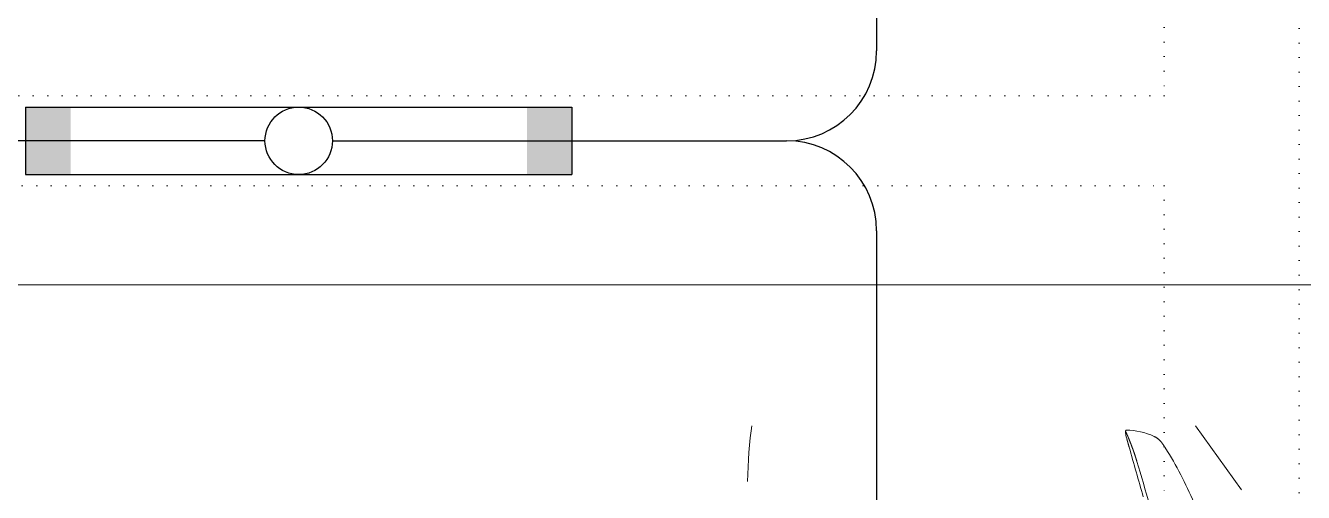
# Model space of a CAD drawing. Extents: x -2012 to 34975, y -1043 to 8321.
# Drawn here: x 31298.1 to 31582.3, y 1621.3 to 1725.1 of the extents above; entities that cross this region are included whole.
import ezdxf
from ezdxf.xclip import XClip

# ---------------------------------------------------------------- set-up
doc = ezdxf.new("R2010")
doc.units = 0
doc.header["$LTSCALE"] = 25
doc.header["$XCLIPFRAME"] = 0
doc.linetypes.add('DOT2', pattern=[0.125, 0, -0.125])
doc.layers.get('0').update_dxf_attribs({"color": 9, "lineweight": 9})
for name, color, linetype, lineweight in [('04', 9, 'Continuous', 9), ('06D', 9, 'Continuous', 9), ('20', 9, 'DOT2', 9), ('E-2x36 W SIVAÜSTÜ FLUORESAN ARMATÜR (ETANŞ)', 7, 'Continuous', 30), ('E-KABLO', 7, 'Continuous', 30)]:
    doc.layers.add(name, color=color, linetype=linetype, lineweight=lineweight)

# ---------------------------------------------------------------- blocks, each defined once
blk = doc.blocks.new('p-araba-polo')
blk.add_line((1.2557, 0.8419), (1.8967, 1.7338))
at = {"flags": 128}
blk.add_lwpolyline([(1.5137, 0.9707), (1.5136, 0.9695), (1.5134, 0.9681)], dxfattribs=at)
at = {"extrusion": (0, 0, -1)}
blk.add_arc((-1.2557, 0.8419), 1.0984, 125.7081, 179.024, dxfattribs=at)
for points, degree in [([(1.4499, 0.9609), (1.4693, 0.9696), (1.4905, 0.9751), (1.5118, 0.9747)], 3), ([(1.5119, 0.9689), (1.5104, 0.9659), (1.5088, 0.9621), (1.5069, 0.9577), (1.505, 0.9529), (1.5031, 0.948), (1.5011, 0.9429), (1.4991, 0.9376)], 7), ([(1.5134, 0.9681), (1.5131, 0.9657), (1.5123, 0.9616), (1.5108, 0.9563)], 3), ([(1.5119, 0.9747), (1.5141, 0.9734), (1.5135, 0.972), (1.5137, 0.9707)], 3), ([(1.5119, 0.9689), (1.5119, 0.9689), (1.5119, 0.9689), (1.512, 0.9689), (1.512, 0.9689), (1.512, 0.9689)], 5), ([(1.512, 0.9689), (1.512, 0.9689), (1.512, 0.9689), (1.512, 0.9689), (1.5119, 0.9689), (1.5119, 0.9689), (1.5119, 0.9689), (1.5119, 0.9689)], 7), ([(1.5126, 0.9702), (1.5125, 0.97), (1.5124, 0.9698), (1.5123, 0.9697), (1.5122, 0.9695), (1.5121, 0.9693), (1.5121, 0.9691), (1.512, 0.9689)], 7), ([(1.512, 0.9689), (1.5121, 0.9691), (1.5121, 0.9693), (1.5122, 0.9695), (1.5123, 0.9697), (1.5124, 0.9699), (1.5125, 0.97), (1.5126, 0.9702)], 7), ([(1.5126, 0.9702), (1.5129, 0.9708), (1.5132, 0.9712), (1.5134, 0.9714), (1.5136, 0.9714), (1.5137, 0.9712), (1.5137, 0.9707), (1.5136, 0.97)], 7), ([(1.4496, 0.9605), (1.4386, 0.9555), (1.4345, 0.9495), (1.4302, 0.9441), (1.4257, 0.9363), (1.4202, 0.9276)], 5), ([(1.4295, 0.9406), (1.4295, 0.9407), (1.4296, 0.9408), (1.4297, 0.9409)], 3), ([(1.4296, 0.9409), (1.4296, 0.9408), (1.4295, 0.9407), (1.4295, 0.9406)], 3), ([(1.45, 0.961), (1.4499, 0.9609), (1.4497, 0.9608), (1.4496, 0.9605)], 3), ([(1.4496, 0.9605), (1.4497, 0.9607), (1.4498, 0.9608), (1.4498, 0.9609), (1.4499, 0.9609), (1.45, 0.961)], 5), ([(1.4984, 0.9396), (1.4984, 0.9396), (1.4984, 0.9396), (1.4984, 0.9396), (1.4984, 0.9396), (1.4984, 0.9396)], 5), ([(1.5108, 0.9561), (1.5101, 0.9537), (1.5094, 0.9511), (1.5087, 0.9484), (1.5079, 0.9456), (1.5071, 0.9428), (1.5063, 0.9399), (1.5054, 0.9369)], 7), ([(1.3581, 0.8058), (1.3759, 0.8479), (1.3959, 0.8891), (1.4202, 0.9276)], 3), ([(1.4202, 0.9276), (1.4202, 0.9277), (1.4203, 0.9277), (1.4203, 0.9278)], 3), ([(1.4203, 0.9278), (1.4203, 0.9278), (1.4202, 0.9277), (1.4202, 0.9277), (1.4202, 0.9277), (1.4202, 0.9276)], 5), ([(1.5054, 0.937), (1.4952, 0.9003), (1.4846, 0.8634), (1.474, 0.8265)], 3), ([(1.4882, 0.9052), (1.4901, 0.9113), (1.4914, 0.9158), (1.4931, 0.9211), (1.495, 0.9267), (1.4964, 0.9304), (1.4978, 0.9343), (1.4991, 0.9376)], 7), ([(1.4991, 0.9376), (1.499, 0.9372), (1.4986, 0.9368), (1.4981, 0.9366)], 3), ([(1.4988, 0.937), (1.4989, 0.9372), (1.499, 0.9374), (1.4991, 0.9376)], 3), ([(1.5054, 0.9369), (1.5055, 0.937), (1.5053, 0.9371), (1.5048, 0.9369)], 3), ([(1.4882, 0.9052), (1.4785, 0.8731), (1.4689, 0.8405), (1.4597, 0.8079)], 3), ([(1.4882, 0.9052), (1.4882, 0.9052), (1.4882, 0.9052), (1.4882, 0.9052)], 3), ([(1.4882, 0.9052), (1.4882, 0.9052), (1.4882, 0.9052), (1.4882, 0.9052)], 3)]:
    blk.add_open_spline(points, degree=degree)
for points, knots in [([(1.4494, 0.9597), (1.4494, 0.9597), (1.4494, 0.9597), (1.4494, 0.9597), (1.4494, 0.9597), (1.4494, 0.9597), (1.4494, 0.9597)], [0, 0, 0, 0, 1, 1, 1, 1.000001, 1.000001, 1.000001, 1.000001]), ([(1.4495, 0.9602), (1.4495, 0.9602), (1.4495, 0.9602), (1.4495, 0.9602), (1.4495, 0.9602), (1.4495, 0.9602), (1.4495, 0.9602)], [0, 0, 0, 0, 1, 1, 1, 1, 1, 1, 1]), ([(1.4495, 0.9599), (1.4495, 0.9599), (1.4495, 0.9599), (1.4495, 0.9599), (1.4495, 0.9599), (1.4495, 0.9599), (1.4495, 0.9599)], [0, 0, 0, 0, 1, 1, 1, 1.000001, 1.000001, 1.000001, 1.000001]), ([(1.4495, 0.9599), (1.4495, 0.9599), (1.4495, 0.9599), (1.4495, 0.9599), (1.4495, 0.9599), (1.4495, 0.9599), (1.4495, 0.9599)], [0, 0, 0, 0, 1, 1, 1, 1.000001, 1.000001, 1.000001, 1.000001]), ([(1.4495, 0.9603), (1.4495, 0.9603), (1.4495, 0.9603), (1.4495, 0.9603), (1.4495, 0.9603), (1.4495, 0.9603), (1.4495, 0.9603)], [0, 0, 0, 0, 1, 1, 1, 1, 1, 1, 1]), ([(1.4497, 0.9607), (1.4497, 0.9607), (1.4497, 0.9607), (1.4497, 0.9607), (1.4497, 0.9607), (1.4497, 0.9607), (1.4497, 0.9607)], [0, 0, 0, 0, 1, 1, 1, 1.000001, 1.000001, 1.000001, 1.000001])]:
    blk.add_open_spline(points, degree=3, knots=knots)
blk = doc.blocks.new('catikatirevizepergole-krt')
for points in [[(0, 0), (-830, 0), (-830, 1638), (0, 1638)], [(-30, 990), (-30, 920), (-800, 920), (-800, 990)], [(-30, 900), (-30, 830), (-800, 830), (-800, 900)]]:
    blk.add_lwpolyline(points, close=True)
blk = doc.blocks.new('1 50 2x36 W SIVAÜSTÜ FLUORESAN ARMATÜR (ETANŞ)')
at = {"layer": 'E-2x36 W SIVAÜSTÜ FLUORESAN ARMATÜR (ETANŞ)', "color": 4}
for p, q in [((-60.75, 7.5), (60.75, 7.5)), ((-60.75, 7.5), (-60.75, -7.5)), ((60.75, 7.5), (60.75, -7.5)), ((-7.5, 0), (-60.75, 0)), ((7.5, 0), (60.75, 0)), ((-60.75, -7.5), (60.75, -7.5))]:
    blk.add_line(p, q, dxfattribs=at)
blk.add_circle((0, 0), 7.5, dxfattribs=at)
for points in [[(-50.75, 7.5), (-50.75, -7.5), (-60.75, 7.5), (-60.75, -7.5)], [(50.75, 7.5), (50.75, -7.5), (60.75, 7.5), (60.75, -7.5)]]:
    blk.add_solid(points, dxfattribs=at)

msp = doc.modelspace()

# ---------------------------------------------------------------- linework, layer by layer
at = {"layer": '06D'}
msp.add_lwpolyline([(31733.84, 1417.5), (31733.84, 1667.5), (31233.84, 1667.5), (31233.84, 1417.5)], close=True, dxfattribs=at)
at = {"layer": 'E-KABLO', "color": 6}
for p, q in [((31487.37, 1949.5), (31487.37, 1719.5)), ((31298.1, 1699.5), (31034.6, 1699.5)), ((31419.6, 1699.5), (31467.37, 1699.5)), ((31487.37, 1679.5), (31487.37, 1449.5))]:
    msp.add_line(p, q, dxfattribs=at)
for centre, start, end in [((31467.37, 1719.5), 270, 0), ((31467.37, 1679.5), 0, 90)]:
    msp.add_arc(centre, 20, start, end, dxfattribs=at)

# ---------------------------------------------------------------- block references
at = {"layer": '04'}
ref = msp.add_blockref('p-araba-polo', (31694.08, 1537.69), dxfattribs=dict(at, xscale=-100, yscale=100, zscale=100))
XClip(ref).set_block_clipping_path([(-0.0924763951, -0.9835002962), (4.0650970395, 0.9845199444)])
at = {"layer": '20'}
msp.add_blockref('catikatirevizepergole-krt', (31581.35, 789.5), dxfattribs=at)
at = {"layer": 'E-2x36 W SIVAÜSTÜ FLUORESAN ARMATÜR (ETANŞ)', "color": 6}
msp.add_blockref('1 50 2x36 W SIVAÜSTÜ FLUORESAN ARMATÜR (ETANŞ)', (31358.85, 1699.5), dxfattribs=at)

doc.saveas('drawing.dxf')
